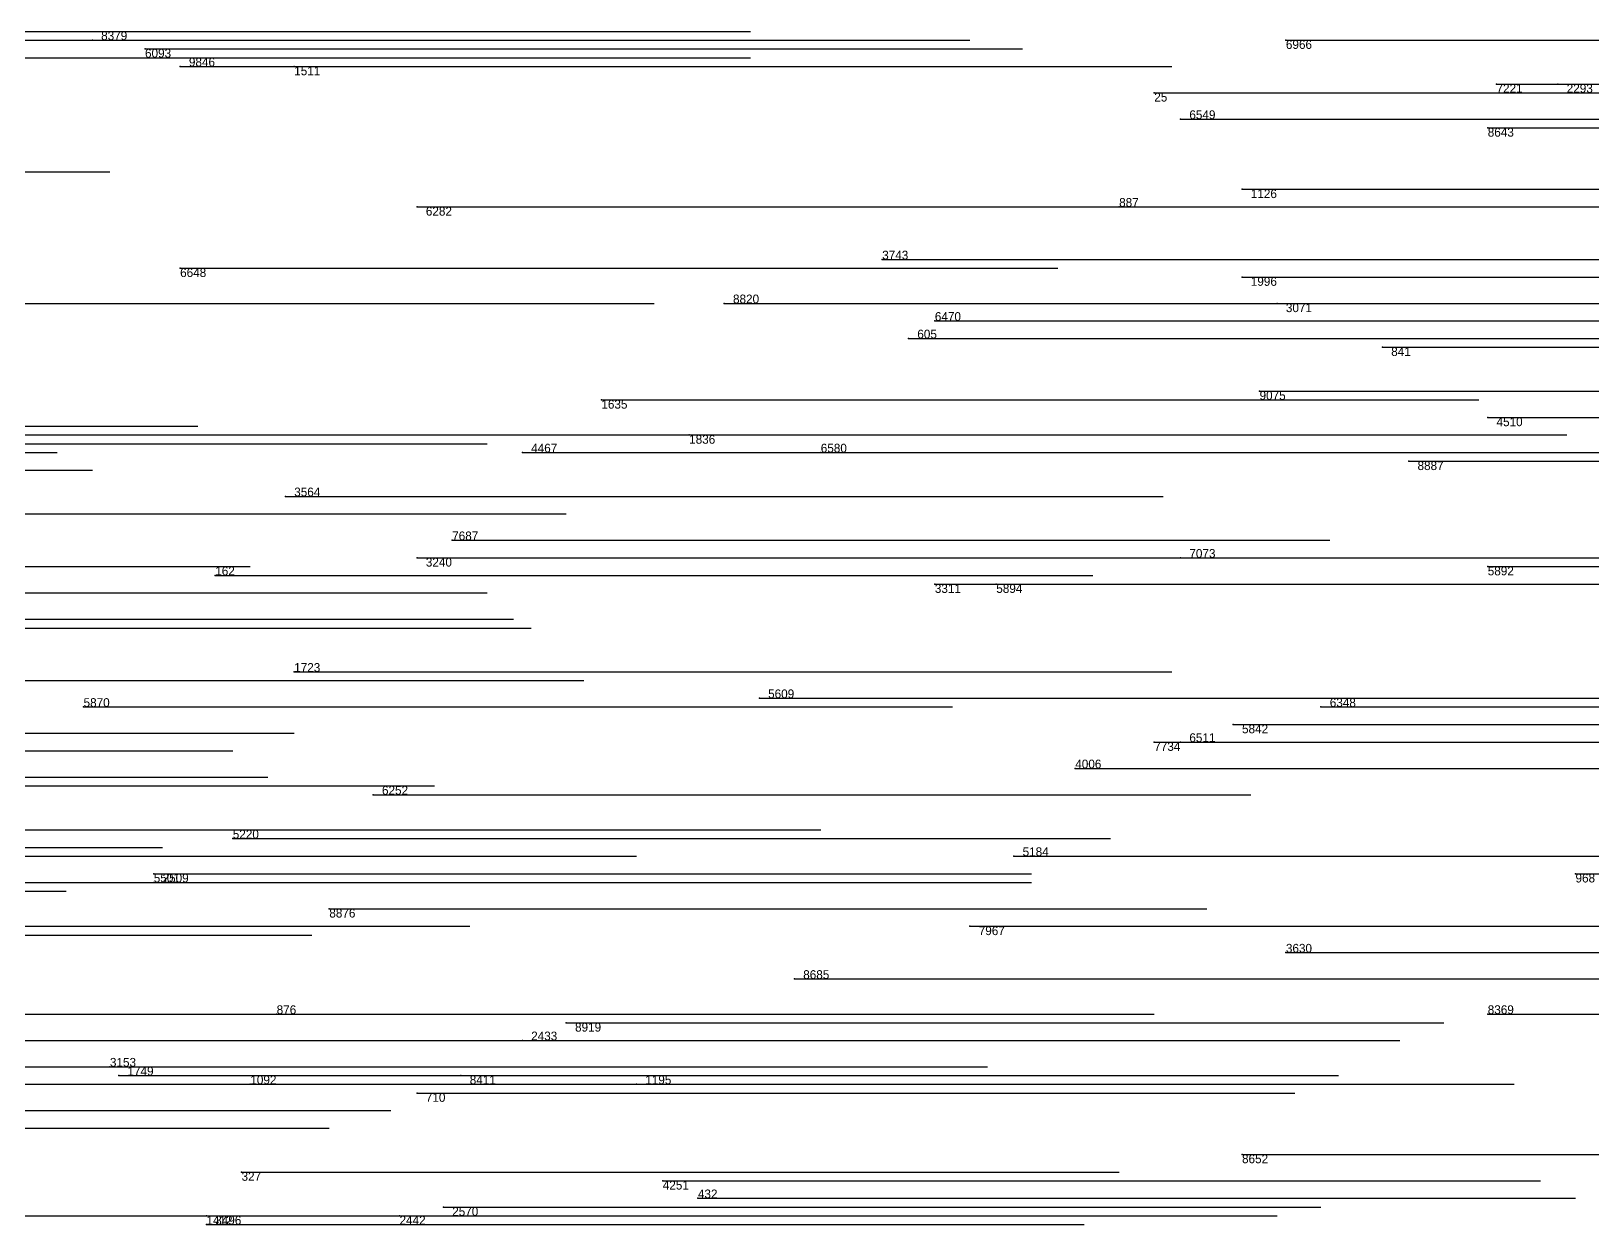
# Model space of a CAD drawing. Extents: x 0 to 1.1, y 0 to 1.
# Drawn here: x 0.193 to 0.371, y 0.732 to 0.868 of the extents above; entities that cross this region are included whole.
import ezdxf

# ---------------------------------------------------------------- set-up
doc = ezdxf.new("R2010")
doc.units = 0
for name, color, linetype in [('Normals', 1, 'CONTINUOUS'), ('Source_points', 5, 'CONTINUOUS'), ('Text', 3, 'CONTINUOUS')]:
    doc.layers.add(name, color=color, linetype=linetype)

msp = doc.modelspace()

# ---------------------------------------------------------------- linework, layer by layer
at = {"layer": 'Normals', "color": 1}
for p, q in [((0.121, 0.867), (0.221, 0.867)), ((0.163, 0.868), (0.263, 0.868)), ((0.175, 0.868, 1), (0.275, 0.868, 1)), ((0.2, 0.867, 1), (0.3, 0.867, 1)), ((0.336, 0.867), (0.436, 0.867)), ((0.175, 0.865, 1), (0.275, 0.865, 1)), ((0.206, 0.866, 1), (0.306, 0.866, 1)), ((0.21, 0.864, 1), (0.31, 0.864, 1)), ((0.223, 0.864), (0.323, 0.864)), ((0.36, 0.862), (0.46, 0.862)), ((0.367, 0.862, 1), (0.467, 0.862, 1)), ((0.321, 0.861), (0.421, 0.861)), ((0.324, 0.858, 1), (0.424, 0.858, 1)), ((0.359, 0.857), (0.459, 0.857)), ((0.102, 0.852), (0.202, 0.852)), ((0.331, 0.85, 1), (0.431, 0.85, 1)), ((0.237, 0.848, 1), (0.337, 0.848, 1)), ((0.317, 0.848, 1), (0.417, 0.848, 1)), ((0.29, 0.842), (0.39, 0.842)), ((0.21, 0.841), (0.31, 0.841)), ((0.331, 0.84, 1), (0.431, 0.84, 1)), ((0.164, 0.837), (0.264, 0.837)), ((0.272, 0.837, 1), (0.372, 0.837, 1)), ((0.335, 0.837, 1), (0.435, 0.837, 1)), ((0.296, 0.835, 1), (0.396, 0.835, 1)), ((0.293, 0.833), (0.393, 0.833)), ((0.347, 0.832, 1), (0.447, 0.832, 1)), ((0.258, 0.826), (0.358, 0.826)), ((0.333, 0.827, 1), (0.433, 0.827, 1)), ((0.359, 0.824), (0.459, 0.824)), ((0.112, 0.823), (0.212, 0.823)), ((0.145, 0.821), (0.245, 0.821)), ((0.18, 0.822, 1), (0.28, 0.822, 1)), ((0.268, 0.822, 1), (0.368, 0.822, 1)), ((0.096, 0.82), (0.196, 0.82)), ((0.249, 0.82), (0.349, 0.82)), ((0.283, 0.82), (0.383, 0.82)), ((0.35, 0.819), (0.45, 0.819)), ((0.1, 0.818, 1), (0.2, 0.818, 1)), ((0.222, 0.815, 1), (0.322, 0.815, 1)), ((0.154, 0.813, 1), (0.254, 0.813, 1)), ((0.241, 0.81), (0.341, 0.81)), ((0.237, 0.808), (0.337, 0.808)), ((0.324, 0.808), (0.424, 0.808)), ((0.118, 0.807), (0.218, 0.807)), ((0.359, 0.807, 1), (0.459, 0.807, 1)), ((0.214, 0.806), (0.314, 0.806)), ((0.296, 0.805, 1), (0.396, 0.805, 1)), ((0.303, 0.805, 1), (0.403, 0.805, 1)), ((0.145, 0.804), (0.245, 0.804)), ((0.148, 0.801, 1), (0.248, 0.801, 1)), ((0.15, 0.8), (0.25, 0.8)), ((0.155, 0.794), (0.256, 0.794)), ((0.223, 0.795, 1), (0.323, 0.795, 1)), ((0.276, 0.792, 1), (0.376, 0.792, 1)), ((0.199, 0.791, 1), (0.298, 0.791, 1)), ((0.34, 0.791, 1), (0.44, 0.791, 1)), ((0.33, 0.789), (0.43, 0.789)), ((0.123, 0.788, 1), (0.223, 0.788, 1)), ((0.321, 0.787, 1), (0.42, 0.787, 1)), ((0.324, 0.787), (0.424, 0.787)), ((0.116, 0.786, 1), (0.216, 0.786, 1)), ((0.12, 0.783), (0.22, 0.783)), ((0.312, 0.784, 1), (0.412, 0.784, 1)), ((0.139, 0.782), (0.239, 0.782)), ((0.232, 0.781, 1), (0.332, 0.781, 1)), ((0.183, 0.777), (0.283, 0.777)), ((0.216, 0.776, 1), (0.316, 0.776, 1)), ((0.108, 0.775), (0.208, 0.775)), ((0.103, 0.774), (0.203, 0.774)), ((0.162, 0.774), (0.262, 0.774)), ((0.305, 0.774, 1), (0.405, 0.774, 1)), ((0.133, 0.771), (0.233, 0.771)), ((0.207, 0.772, 1), (0.307, 0.772, 1)), ((0.207, 0.771), (0.307, 0.771)), ((0.369, 0.772, 1), (0.469, 0.772, 1)), ((0.097, 0.77), (0.197, 0.77)), ((0.227, 0.768, 1), (0.327, 0.768, 1)), ((0.143, 0.766), (0.243, 0.766)), ((0.3, 0.766), (0.4, 0.766)), ((0.121, 0.765, 1), (0.221, 0.765, 1)), ((0.125, 0.765, 1), (0.225, 0.765, 1)), ((0.336, 0.763, 1), (0.435, 0.763, 1)), ((0.28, 0.76, 1), (0.38, 0.76, 1)), ((0.146, 0.756), (0.246, 0.756)), ((0.221, 0.756, 1), (0.321, 0.756, 1)), ((0.254, 0.755, 1), (0.354, 0.755, 1)), ((0.359, 0.756), (0.459, 0.756)), ((0.167, 0.753), (0.267, 0.753)), ((0.249, 0.753, 1), (0.349, 0.753, 1)), ((0.12, 0.75, 1), (0.22, 0.75, 1)), ((0.202, 0.75), (0.302, 0.75)), ((0.095, 0.748, 1), (0.195, 0.748, 1)), ((0.128, 0.748, 1), (0.228, 0.748, 1)), ((0.203, 0.749, 1), (0.303, 0.749, 1)), ((0.218, 0.748), (0.318, 0.748)), ((0.242, 0.749), (0.342, 0.749)), ((0.262, 0.748), (0.362, 0.748)), ((0.237, 0.747, 1), (0.337, 0.747, 1)), ((0.134, 0.745), (0.234, 0.745)), ((0.127, 0.743, 1), (0.227, 0.743, 1)), ((0.331, 0.74), (0.431, 0.74)), ((0.217, 0.738), (0.317, 0.738)), ((0.265, 0.737), (0.365, 0.737)), ((0.269, 0.735), (0.369, 0.735)), ((0.24, 0.734), (0.34, 0.734)), ((0.115, 0.733, 1), (0.215, 0.733, 1)), ((0.213, 0.733), (0.313, 0.733)), ((0.213, 0.732), (0.313, 0.732)), ((0.235, 0.733, 1), (0.335, 0.733, 1))]:
    msp.add_line(p, q, dxfattribs=at)
at = {"layer": 'Source_points', "color": 5}
for p in [(0.2, 0.867, 1), (0.336, 0.867), (0.206, 0.866, 1), (0.21, 0.864, 1), (0.223, 0.864), (0.36, 0.862), (0.367, 0.862, 1), (0.321, 0.861), (0.324, 0.858, 1), (0.359, 0.857), (0.331, 0.85, 1), (0.237, 0.848, 1), (0.317, 0.848, 1), (0.29, 0.842), (0.21, 0.841), (0.331, 0.84, 1), (0.272, 0.837, 1), (0.335, 0.837, 1), (0.296, 0.835, 1), (0.293, 0.833), (0.347, 0.832, 1), (0.258, 0.826), (0.333, 0.827, 1), (0.359, 0.824), (0.268, 0.822, 1), (0.249, 0.82), (0.283, 0.82), (0.35, 0.819), (0.222, 0.815, 1), (0.241, 0.81), (0.237, 0.808), (0.324, 0.808), (0.359, 0.807, 1), (0.214, 0.806), (0.296, 0.805, 1), (0.303, 0.805, 1), (0.223, 0.795, 1), (0.276, 0.792, 1), (0.199, 0.791, 1), (0.34, 0.791, 1), (0.33, 0.789), (0.321, 0.787, 1), (0.324, 0.787), (0.312, 0.784, 1), (0.232, 0.781, 1), (0.216, 0.776, 1), (0.305, 0.774, 1), (0.207, 0.772, 1), (0.207, 0.771), (0.369, 0.772, 1), (0.227, 0.768, 1), (0.3, 0.766), (0.336, 0.763, 1), (0.28, 0.76, 1), (0.221, 0.756, 1), (0.254, 0.755, 1), (0.359, 0.756), (0.249, 0.753, 1), (0.202, 0.75), (0.203, 0.749, 1), (0.218, 0.748), (0.242, 0.749), (0.262, 0.748), (0.237, 0.747, 1), (0.331, 0.74), (0.217, 0.738), (0.265, 0.737), (0.269, 0.735), (0.24, 0.734), (0.213, 0.733), (0.213, 0.732), (0.235, 0.733, 1)]:
    msp.add_point(p, dxfattribs=at)

# ---------------------------------------------------------------- texts
at = {"layer": 'Text', "color": 3}
for s, p in [('8379', (0.201, 0.867, 1)), ('6966', (0.336, 0.866)), ('6093', (0.206, 0.865, 1)), ('9846', (0.211, 0.864, 1)), ('1511', (0.223, 0.863)), ('7221', (0.36, 0.861)), ('2293', (0.368, 0.861, 1)), ('25', (0.321, 0.86)), ('6549', (0.325, 0.858, 1)), ('8643', (0.359, 0.856)), ('887', (0.317, 0.848, 1)), ('1126', (0.332, 0.849, 1)), ('6282', (0.238, 0.847, 1)), ('3743', (0.29, 0.842)), ('6648', (0.21, 0.84)), ('1996', (0.332, 0.839, 1)), ('8820', (0.273, 0.837, 1)), ('3071', (0.336, 0.836, 1)), ('6470', (0.296, 0.835, 1)), ('605', (0.294, 0.833)), ('841', (0.348, 0.831, 1)), ('1635', (0.258, 0.825)), ('9075', (0.333, 0.826, 1)), ('4510', (0.36, 0.823)), ('4467', (0.25, 0.82)), ('1836', (0.268, 0.821, 1)), ('6580', (0.283, 0.82)), ('8887', (0.351, 0.818)), ('3564', (0.223, 0.815, 1)), ('7687', (0.241, 0.81)), ('3240', (0.238, 0.807)), ('7073', (0.325, 0.808)), ('162', (0.214, 0.806)), ('5892', (0.359, 0.806, 1)), ('3311', (0.296, 0.804, 1)), ('5894', (0.303, 0.804, 1)), ('1723', (0.223, 0.795, 1)), ('5870', (0.199, 0.791, 1)), ('5609', (0.277, 0.792, 1)), ('6348', (0.341, 0.791, 1)), ('5842', (0.331, 0.788)), ('7734', (0.321, 0.786, 1)), ('6511', (0.325, 0.787)), ('4006', (0.312, 0.784, 1)), ('6252', (0.233, 0.781, 1)), ('5220', (0.216, 0.776, 1)), ('5184', (0.306, 0.774, 1)), ('5501', (0.207, 0.771, 1)), ('2509', (0.208, 0.771)), ('968', (0.369, 0.771, 1)), ('8876', (0.227, 0.767, 1)), ('7967', (0.301, 0.765)), ('3630', (0.336, 0.763, 1)), ('8685', (0.281, 0.76, 1)), ('876', (0.221, 0.756, 1)), ('8369', (0.359, 0.756)), ('8919', (0.255, 0.754, 1)), ('2433', (0.25, 0.753, 1)), ('3153', (0.202, 0.75)), ('1749', (0.204, 0.749, 1)), ('1092', (0.218, 0.748)), ('8411', (0.243, 0.748)), ('1195', (0.263, 0.748)), ('710', (0.238, 0.746, 1)), ('8652', (0.331, 0.739)), ('327', (0.217, 0.737)), ('4251', (0.265, 0.736)), ('432', (0.269, 0.735)), ('2570', (0.241, 0.733)), ('1412', (0.213, 0.732)), ('3496', (0.214, 0.732)), ('2442', (0.235, 0.732, 1))]:
    msp.add_text(s, height=0.001, dxfattribs=at).set_placement(p)

doc.saveas('drawing.dxf')
